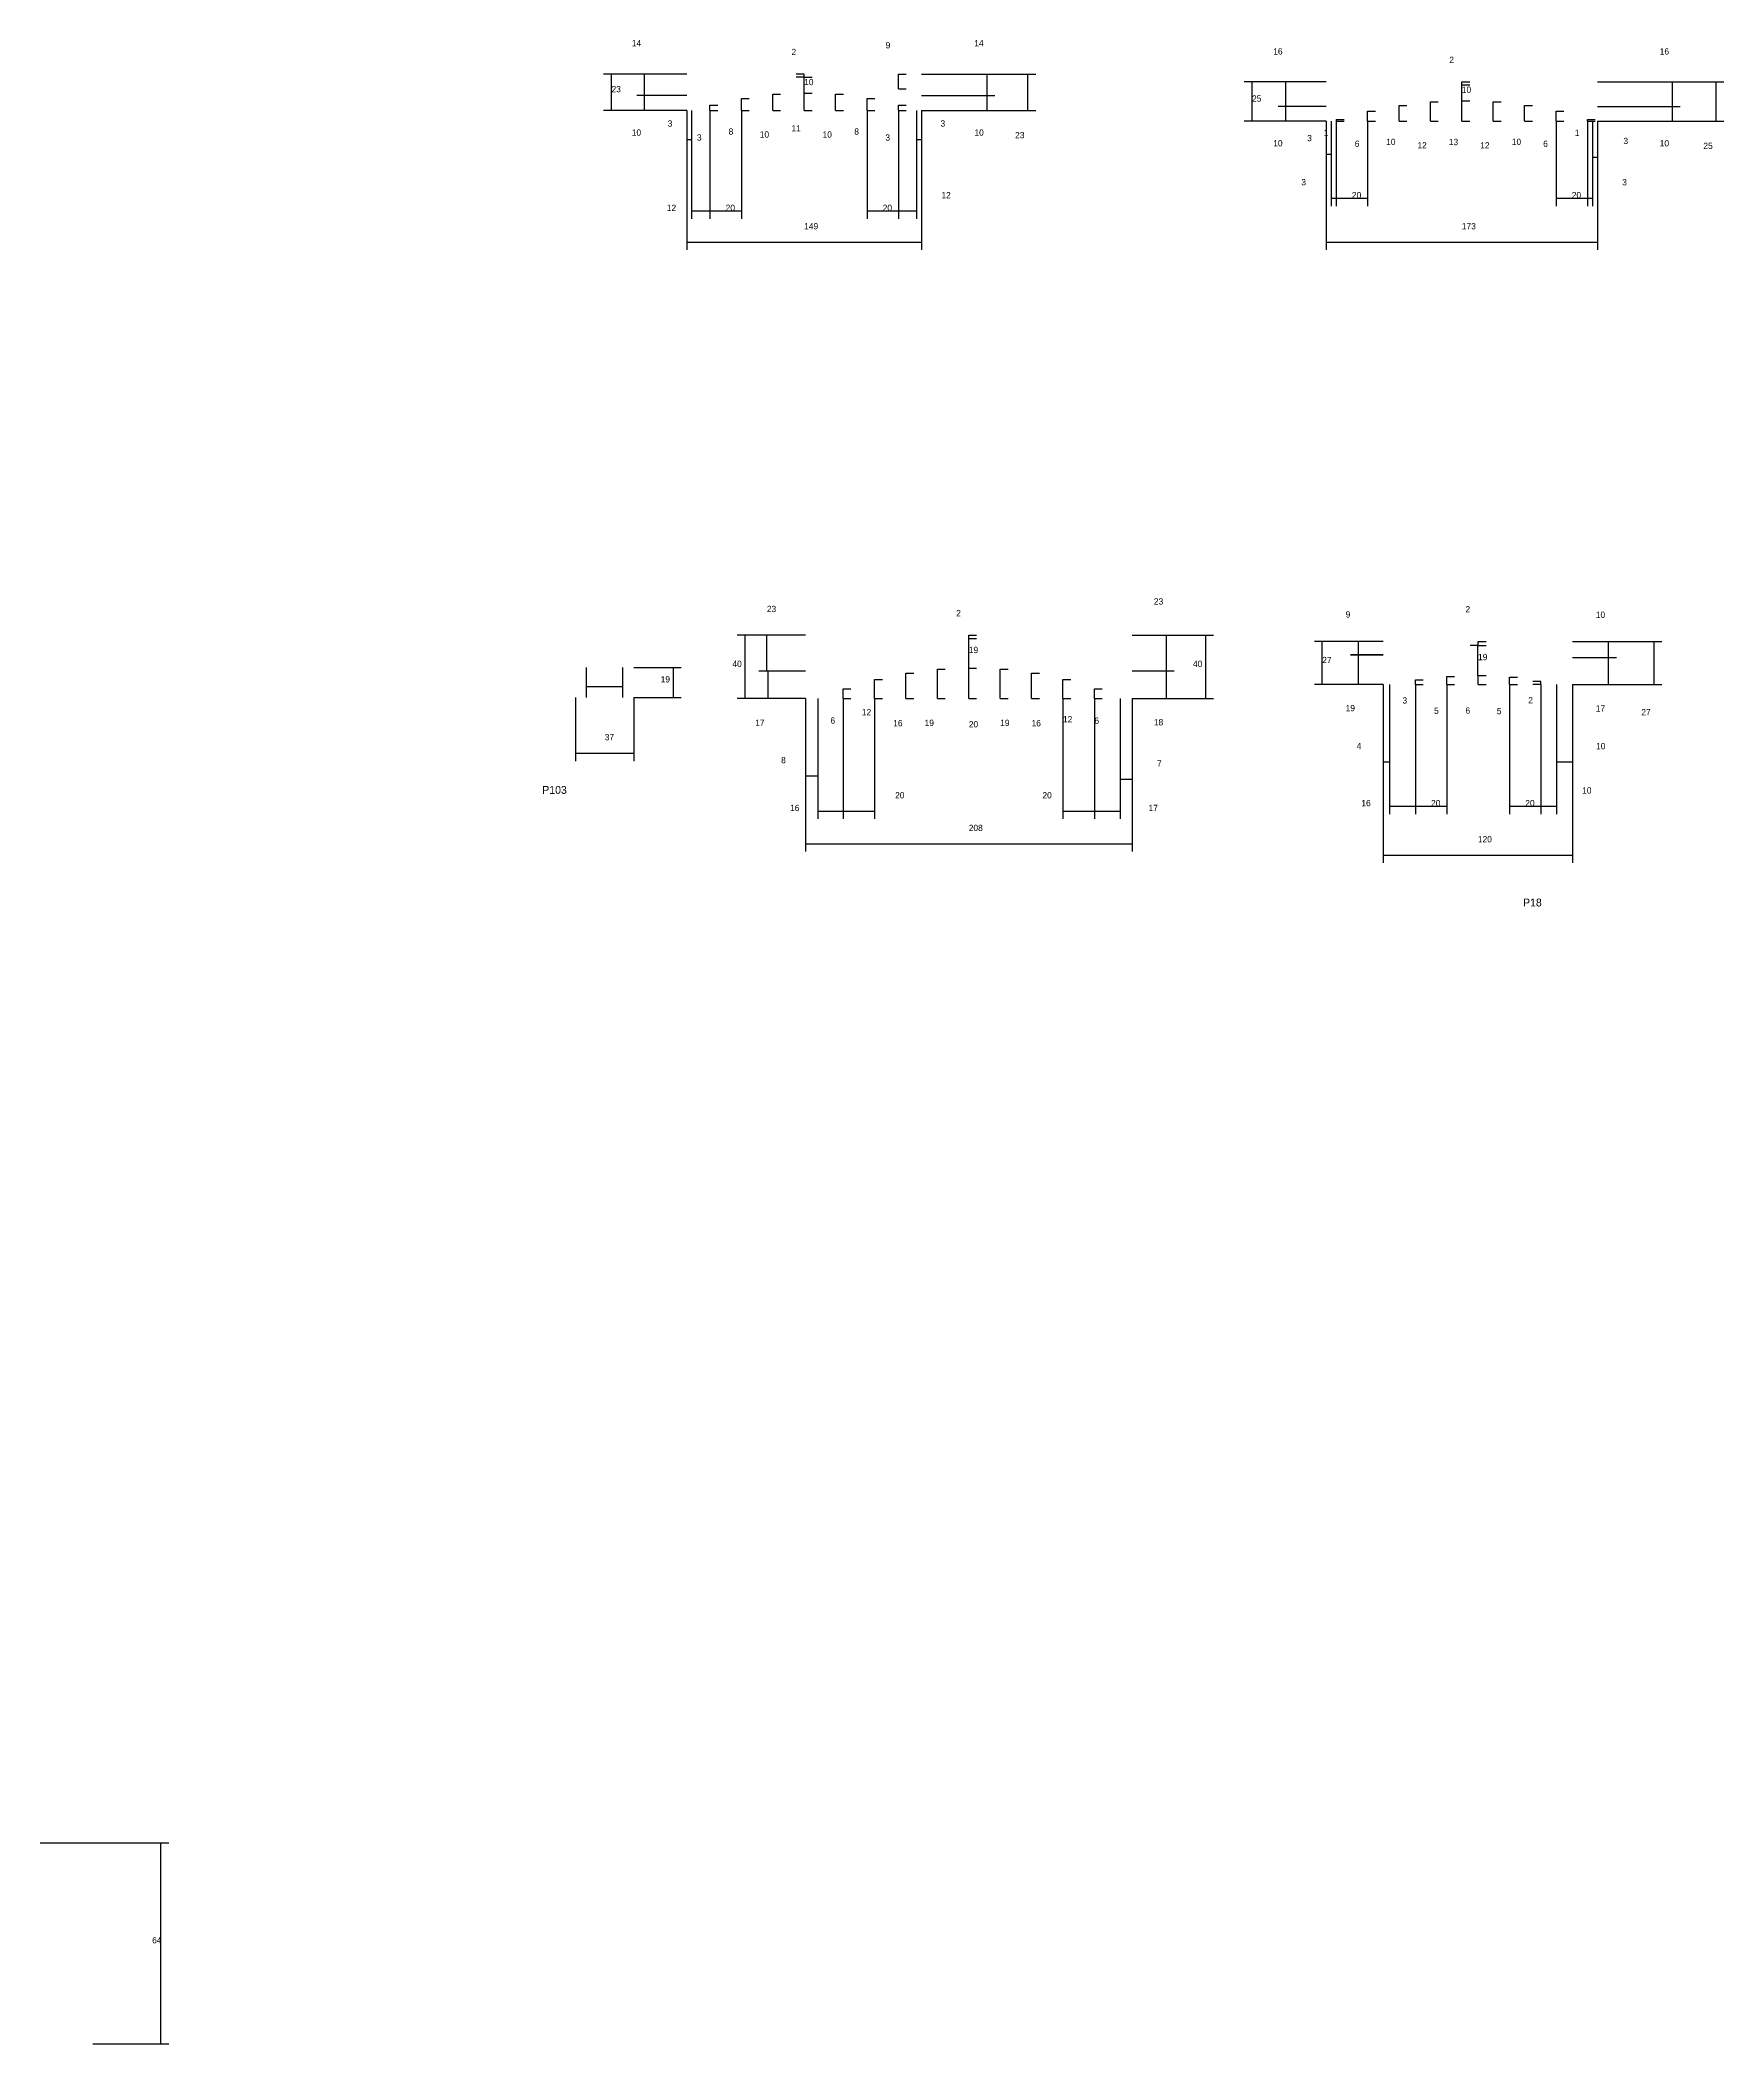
# Model space of a CAD drawing. Header units: metres. Extents: x 3007 to 5457, y 9019 to 10309.
# Drawn here: x 3007 to 4080, y 9019 to 10295 of the extents above; entities that cross this region are included whole.
import ezdxf

# ---------------------------------------------------------------- set-up
doc = ezdxf.new("R2010")
doc.units = ezdxf.units.M
for name, color, linetype in [('COTA', 4, 'Continuous'), ('NOMENCLATURA', 7, 'Continuous'), ('SARR_2.2x7', 40, 'Continuous')]:
    doc.layers.add(name, color=color, linetype=linetype)

msp = doc.modelspace()

# ---------------------------------------------------------------- linework, layer by layer
at = {"layer": 'COTA'}
for p, q in [((3419.2, 10273.3), (3366.2, 10273.3)), ((3371.2, 10250.2), (3371.2, 10273.3)), ((3419.2, 10273.3), (3387.3, 10273.3)), ((3392.3, 10259.7), (3392.3, 10273.3)), ((3493.9, 10273.3), (3488.8, 10273.3)), ((3493.9, 10271.3), (3488.8, 10271.3)), ((3493.8, 10271.3), (3493.8, 10273.3)), ((3493.9, 10261.3), (3493.9, 10271.3)), ((3493.9, 10271.3), (3498.9, 10271.3)), ((3553.9, 10263.9), (3553.9, 10273.3)), ((3553.9, 10273.3), (3558.9, 10273.3)), ((3568.5, 10273.3), (3615.4, 10273.3)), ((3568.5, 10273.3), (3641.4, 10273.3)), ((3610.4, 10259.7), (3610.4, 10273.3)), ((3636.4, 10250.2), (3636.4, 10273.3)), ((3419.2, 10259.7), (3387.3, 10259.7)), ((3419.2, 10259.7), (3387.3, 10259.7)), ((3392.3, 10250.2), (3392.3, 10259.7)), ((3453.9, 10250.2), (3453.9, 10257.9)), ((3453.9, 10257.9), (3458.9, 10257.9)), ((3473.9, 10250.2), (3473.9, 10260.5)), ((3473.9, 10260.5), (3478.9, 10260.5)), ((3493.9, 10250.2), (3493.9, 10261.3)), ((3493.9, 10261.3), (3498.9, 10261.3)), ((3493.9, 10261.3), (3498.9, 10261.3)), ((3513.9, 10250.2), (3513.9, 10260.5)), ((3513.9, 10260.5), (3518.9, 10260.5)), ((3533.9, 10250.2), (3533.9, 10257.9)), ((3533.9, 10257.9), (3538.9, 10257.9)), ((3553.9, 10263.9), (3558.9, 10263.9)), ((3568.5, 10259.7), (3615.4, 10259.7)), ((3568.5, 10259.7), (3615.4, 10259.7)), ((3610.4, 10250.2), (3610.4, 10259.7)), ((3826.3, 10268.4), (3774.1, 10268.4)), ((3779.1, 10243.3), (3779.1, 10268.4)), ((3826.3, 10268.4), (3795.7, 10268.4)), ((3800.7, 10252.8), (3800.7, 10268.4)), ((3912.7, 10266.4), (3912.7, 10268.4)), ((3912.7, 10268.4), (3917.7, 10268.4)), ((3912.7, 10256.4), (3912.7, 10266.4)), ((3912.7, 10266.4), (3917.7, 10266.4)), ((3912.7, 10266.4), (3917.7, 10266.4)), ((3999, 10268.4), (4051.8, 10268.4)), ((3999, 10268.4), (4079.6, 10268.4)), ((4046.8, 10252.8), (4046.8, 10268.4)), ((4074.6, 10243.3), (4074.6, 10268.4)), ((3419.2, 10250.2), (3366.2, 10250.2)), ((3419.2, 10250.2), (3387.3, 10250.2)), ((3419.2, 10250.2), (3419.2, 10161.4)), ((3419.2, 10250.2), (3419.2, 10226.7)), ((3422.2, 10250.2), (3422.2, 10226.7)), ((3422.2, 10250.2), (3422.2, 10181.2)), ((3433.9, 10250.2), (3433.9, 10253.6)), ((3433.9, 10253.6), (3438.9, 10253.6)), ((3433.9, 10250.2), (3433.9, 10181.2)), ((3433.9, 10250.2), (3433.9, 10181.2)), ((3433.9, 10250.2), (3438.9, 10250.2)), ((3453.9, 10250.2), (3453.9, 10181.2)), ((3453.9, 10250.2), (3458.9, 10250.2)), ((3473.9, 10250.2), (3478.9, 10250.2)), ((3493.9, 10250.2), (3498.9, 10250.2)), ((3513.9, 10250.2), (3518.9, 10250.2)), ((3533.9, 10250.2), (3533.9, 10181.2)), ((3533.9, 10250.2), (3538.9, 10250.2)), ((3553.9, 10250.2), (3553.9, 10253.6)), ((3553.9, 10253.6), (3558.9, 10253.6)), ((3553.9, 10250.2), (3553.9, 10181.2)), ((3553.9, 10250.2), (3553.9, 10181.2)), ((3553.9, 10250.2), (3558.9, 10250.2)), ((3565.5, 10250.2), (3565.5, 10226.7)), ((3565.5, 10250.2), (3565.5, 10181.2)), ((3568.5, 10250.2), (3568.5, 10161.4)), ((3568.5, 10250.2), (3568.5, 10226.7)), ((3568.5, 10250.2), (3615.4, 10250.2)), ((3568.5, 10250.2), (3641.4, 10250.2)), ((3826.3, 10252.8), (3795.7, 10252.8)), ((3826.3, 10252.8), (3795.7, 10252.8)), ((3800.7, 10243.3), (3800.7, 10252.8)), ((3852.7, 10243.3), (3852.7, 10249.7)), ((3852.7, 10249.7), (3857.7, 10249.7)), ((3872.7, 10243.3), (3872.7, 10253.4)), ((3872.7, 10253.4), (3877.7, 10253.4)), ((3892.7, 10243.3), (3892.7, 10255.6)), ((3892.7, 10255.6), (3897.7, 10255.6)), ((3912.7, 10243.3), (3912.7, 10256.4)), ((3912.7, 10256.4), (3917.7, 10256.4)), ((3912.7, 10256.4), (3917.7, 10256.4)), ((3932.7, 10243.3), (3932.7, 10255.6)), ((3932.7, 10255.6), (3937.7, 10255.6)), ((3952.7, 10243.3), (3952.7, 10253.4)), ((3952.7, 10253.4), (3957.7, 10253.4)), ((3972.7, 10243.3), (3972.7, 10249.7)), ((3972.7, 10249.7), (3977.7, 10249.7)), ((3999, 10252.8), (4051.8, 10252.8)), ((3999, 10252.8), (4051.8, 10252.8)), ((4046.8, 10243.3), (4046.8, 10252.8)), ((3826.3, 10243.3), (3774.1, 10243.3)), ((3826.3, 10243.3), (3795.7, 10243.3)), ((3826.3, 10243.3), (3826.3, 10161.4)), ((3826.3, 10243.3), (3826.3, 10217.4)), ((3829.4, 10243.3), (3829.4, 10217.4)), ((3829.4, 10243.3), (3829.4, 10189.3)), ((3832.7, 10244.4), (3837.8, 10244.4)), ((3832.7, 10243.3), (3832.7, 10189.3)), ((3832.7, 10243.3), (3832.7, 10189.3)), ((3832.7, 10243.3), (3837.8, 10243.3)), ((3832.8, 10243.3), (3832.8, 10244.4)), ((3852.7, 10243.3), (3852.7, 10189.3)), ((3852.7, 10243.3), (3857.7, 10243.3)), ((3872.7, 10243.3), (3877.7, 10243.3)), ((3892.7, 10243.3), (3897.7, 10243.3)), ((3912.7, 10243.3), (3917.7, 10243.3)), ((3932.7, 10243.3), (3937.7, 10243.3)), ((3952.7, 10243.3), (3957.7, 10243.3)), ((3972.7, 10243.3), (3972.7, 10189.3)), ((3972.7, 10243.3), (3977.7, 10243.3)), ((3992.7, 10243.3), (3992.7, 10244.4)), ((3992.7, 10244.4), (3997.7, 10244.4)), ((3992.7, 10243.3), (3992.7, 10189.3)), ((3992.7, 10243.3), (3992.7, 10189.3)), ((3992.7, 10243.3), (3997.7, 10243.3)), ((3995.9, 10243.3), (3995.9, 10215.5)), ((3995.9, 10243.3), (3995.9, 10189.3)), ((3999, 10243.3), (3999, 10161.4)), ((3999, 10243.3), (3999, 10215.5)), ((3999, 10243.3), (4051.8, 10243.3)), ((3999, 10243.3), (4079.6, 10243.3)), ((3419.2, 10231.7), (3422.2, 10231.7)), ((3565.5, 10231.7), (3568.5, 10231.7)), ((3826.3, 10222.4), (3829.4, 10222.4)), ((3995.9, 10220.5), (3999, 10220.5)), ((3829.4, 10194.3), (3832.7, 10194.3)), ((3832.7, 10194.3), (3852.7, 10194.3)), ((3972.7, 10194.3), (3992.7, 10194.3)), ((3992.7, 10194.3), (3995.9, 10194.3)), ((3422.2, 10186.2), (3433.9, 10186.2)), ((3433.9, 10186.2), (3453.9, 10186.2)), ((3533.9, 10186.2), (3553.9, 10186.2)), ((3553.9, 10186.2), (3565.5, 10186.2)), ((3419.2, 10166.4), (3568.5, 10166.4)), ((3826.3, 10166.4), (3999, 10166.4)), ((3494.7, 9916.1), (3451.3, 9916.1)), ((3456.3, 9875.7), (3456.3, 9916.1)), ((3494.7, 9916.1), (3465.1, 9916.1)), ((3470.1, 9893.1), (3470.1, 9916.1)), ((3598.7, 9914.1), (3598.7, 9916.1)), ((3598.7, 9916.1), (3603.7, 9916.1)), ((3598.7, 9895.2), (3598.7, 9914.1)), ((3598.7, 9914.1), (3603.7, 9914.1)), ((3598.7, 9914.1), (3603.7, 9914.1)), ((3702.7, 9916.1), (3729.6, 9916.1)), ((3702.7, 9916.1), (3754.6, 9916.1)), ((3724.6, 9893.4), (3724.6, 9916.1)), ((3749.6, 9875.7), (3749.6, 9916.1)), ((3862.6, 9912), (3818.8, 9912)), ((3823.8, 9884.7), (3823.8, 9912)), ((3862.6, 9912), (3841.8, 9912)), ((3862.6, 9903.5), (3841.8, 9903.5)), ((3862.6, 9903.3), (3841.8, 9903.3)), ((3846.8, 9903.3), (3846.8, 9912)), ((3846.8, 9884.7), (3846.8, 9903.5)), ((3923.1, 9909.5), (3917.9, 9909.5)), ((3922.9, 9890.5), (3922.9, 9909.5)), ((3923, 9912), (3928.1, 9912)), ((3923.1, 9909.5), (3923.1, 9912)), ((3923.1, 9909.5), (3928.1, 9909.5)), ((3983.1, 9912), (4011.1, 9912)), ((3983.1, 9912), (4040.1, 9912)), ((3983.1, 9901.9), (4011.1, 9901.9)), ((3983.1, 9901.9), (4011.1, 9901.9)), ((4006.1, 9901.9), (4006.1, 9912)), ((4006.1, 9884.7), (4006.1, 9901.9)), ((4035.1, 9884.7), (4035.1, 9912)), ((3385.4, 9895.5), (3415.6, 9895.5)), ((3410.6, 9876.5), (3410.6, 9895.5)), ((3494.7, 9893.1), (3465.1, 9893.1)), ((3494.7, 9893.1), (3466, 9893.1)), ((3471, 9875.7), (3471, 9893.1)), ((3538.7, 9875.7), (3538.7, 9887.8)), ((3538.7, 9887.8), (3543.7, 9887.8)), ((3558.7, 9875.7), (3558.7, 9891.9)), ((3558.7, 9891.9), (3563.7, 9891.9)), ((3578.7, 9875.7), (3578.7, 9894.4)), ((3578.7, 9894.4), (3583.7, 9894.4)), ((3598.7, 9875.7), (3598.7, 9895.2)), ((3598.7, 9895.2), (3603.7, 9895.2)), ((3598.7, 9895.2), (3603.7, 9895.2)), ((3618.7, 9875.7), (3618.7, 9894.4)), ((3618.7, 9894.4), (3623.7, 9894.4)), ((3638.7, 9875.7), (3638.7, 9892)), ((3638.7, 9892), (3643.7, 9892)), ((3658.7, 9875.7), (3658.7, 9887.9)), ((3658.7, 9887.9), (3663.7, 9887.9)), ((3702.7, 9893.4), (3729.6, 9893.4)), ((3702.7, 9893.4), (3729.6, 9893.4)), ((3724.6, 9875.7), (3724.6, 9893.4)), ((3883.1, 9884.7), (3883.1, 9887.7)), ((3883.1, 9887.7), (3888.1, 9887.7)), ((3903.1, 9884.7), (3903.1, 9889.9)), ((3903.1, 9889.9), (3908.1, 9889.9)), ((3922.9, 9890.5), (3927.9, 9890.5)), ((3923.1, 9884.7), (3923.1, 9890.5)), ((3923.1, 9890.5), (3928.1, 9890.5)), ((3943.1, 9884.7), (3943.1, 9889.4)), ((3943.1, 9889.4), (3948.1, 9889.4)), ((3348.3, 9876.5), (3348.3, 9836)), ((3385.4, 9876.5), (3385.4, 9836)), ((3385.4, 9876.5), (3415.6, 9876.5)), ((3494.7, 9875.7), (3451.3, 9875.7)), ((3494.7, 9875.7), (3466, 9875.7)), ((3494.7, 9875.7), (3494.7, 9778.3)), ((3494.7, 9875.7), (3494.7, 9821.5)), ((3502.5, 9875.7), (3502.5, 9821.5)), ((3502.5, 9875.7), (3502.5, 9799.1)), ((3518.7, 9875.7), (3518.7, 9881.9)), ((3518.7, 9881.9), (3523.7, 9881.9)), ((3518.7, 9875.7), (3518.7, 9799.1)), ((3518.7, 9875.7), (3518.7, 9799.1)), ((3518.7, 9875.7), (3523.7, 9875.7)), ((3538.7, 9875.7), (3538.7, 9799.1)), ((3538.7, 9875.7), (3543.7, 9875.7)), ((3558.7, 9875.7), (3563.7, 9875.7)), ((3578.7, 9875.7), (3583.7, 9875.7)), ((3598.7, 9875.7), (3603.7, 9875.7)), ((3618.7, 9875.7), (3623.7, 9875.7)), ((3638.7, 9875.7), (3643.7, 9875.7)), ((3658.7, 9875.7), (3658.7, 9799.1)), ((3658.7, 9875.7), (3663.7, 9875.7)), ((3678.7, 9875.7), (3678.7, 9882)), ((3678.7, 9882), (3683.7, 9882)), ((3678.7, 9875.7), (3678.7, 9799.1)), ((3678.7, 9875.7), (3678.7, 9799.1)), ((3678.7, 9875.7), (3683.7, 9875.7)), ((3695.2, 9875.7), (3695.2, 9819.4)), ((3695.2, 9875.7), (3695.2, 9799.1)), ((3702.7, 9875.7), (3702.7, 9778.3)), ((3702.7, 9875.7), (3702.7, 9819.4)), ((3702.7, 9875.7), (3729.6, 9875.7)), ((3702.7, 9875.7), (3754.6, 9875.7)), ((3862.6, 9884.7), (3818.8, 9884.7)), ((3862.6, 9884.7), (3841.8, 9884.7)), ((3862.6, 9884.7), (3862.6, 9771.1)), ((3862.6, 9884.7), (3862.6, 9830.4)), ((3866.7, 9884.7), (3866.7, 9830.4)), ((3866.7, 9884.7), (3866.7, 9802.2)), ((3883.1, 9884.7), (3883.1, 9802.2)), ((3883.1, 9884.7), (3883.1, 9802.2)), ((3883.1, 9884.7), (3888.1, 9884.7)), ((3903.1, 9884.7), (3903.1, 9802.2)), ((3903.1, 9884.7), (3908.1, 9884.7)), ((3923.1, 9884.7), (3928.1, 9884.7)), ((3943.1, 9884.7), (3943.1, 9802.2)), ((3943.1, 9884.7), (3948.1, 9884.7)), ((3963.1, 9886.7), (3958, 9886.7)), ((3963.1, 9884.7), (3958, 9884.7)), ((3963, 9884.7), (3963, 9886.7)), ((3963.1, 9884.7), (3963.1, 9802.2)), ((3963.1, 9884.7), (3963.1, 9802.2)), ((3973, 9884.7), (3973, 9830.4)), ((3973, 9884.7), (3973, 9802.2)), ((3983.1, 9884.7), (3983.1, 9771.1)), ((3983.1, 9884.7), (3983.1, 9830.4)), ((3983.1, 9884.7), (4011.1, 9884.7)), ((3983.1, 9884.7), (4040.1, 9884.7)), ((3348.3, 9841), (3385.4, 9841)), ((3494.7, 9826.5), (3502.5, 9826.5)), ((3695.2, 9824.4), (3702.7, 9824.4)), ((3862.6, 9835.4), (3866.7, 9835.4)), ((3973, 9835.4), (3983.1, 9835.4)), ((3502.5, 9804.1), (3518.7, 9804.1)), ((3518.7, 9804.1), (3538.7, 9804.1)), ((3658.7, 9804.1), (3678.7, 9804.1)), ((3678.7, 9804.1), (3695.2, 9804.1)), ((3866.7, 9807.2), (3883.1, 9807.2)), ((3883.1, 9807.2), (3903.1, 9807.2)), ((3943.1, 9807.2), (3963.1, 9807.2)), ((3963.1, 9807.2), (3973, 9807.2)), ((3494.7, 9783.3), (3702.7, 9783.3)), ((3862.6, 9776.1), (3983.1, 9776.1)), ((3007.3, 9147.2), (3089.2, 9147.2)), ((3084.2, 9019.2), (3084.2, 9147.2)), ((3040.9, 9019.2), (3089.2, 9019.2))]:
    msp.add_line(p, q, dxfattribs=at)
at = {"layer": 'SARR_2.2x7'}
for p, q in [((3355.3, 9876.5), (3355.3, 9895.5)), ((3378.4, 9876.5), (3378.4, 9895.5)), ((3355.3, 9883.5), (3378.4, 9883.5))]:
    msp.add_line(p, q, dxfattribs=at)

# ---------------------------------------------------------------- texts
at = {"layer": 'COTA'}
for s, p in [('14', (3384.1, 10291)), ('2', (3485.8, 10285.4)), ('9', (3545.8, 10289.7)), ('14', (3602.2, 10291)), ('16', (3792.6, 10285.8)), ('2', (3904.7, 10280.4)), ('16', (4038.7, 10285.8)), ('10', (3493.9, 10266.3)), ('23', (3371.2, 10261.8)), ('25', (3779.1, 10255.8)), ('10', (3912.7, 10261.4)), ('10', (3384.1, 10234.1)), ('3', (3407, 10239.9)), ('3', (3425.6, 10231)), ('8', (3445.8, 10234.8)), ('10', (3465.6, 10232.9)), ('11', (3485.8, 10236.8)), ('10', (3505.6, 10232.9)), ('8', (3525.8, 10234.8)), ('3', (3545.6, 10231)), ('3', (3580.7, 10239.9)), ('10', (3602.3, 10234.1)), ('23', (3628.2, 10232.5)), ('3', (3814.2, 10230.6)), ('1', (3824.7, 10234)), ('10', (3864.5, 10228.2)), ('13', (3904.4, 10228.1)), ('10', (3944.5, 10228.2)), ('1', (3984.6, 10234)), ('3', (4015.6, 10228.8)), ('10', (3792.6, 10227.3)), ('6', (3844.5, 10227)), ('12', (3884.4, 10226)), ('12', (3924.4, 10226)), ('6', (3964.5, 10227)), ('10', (4038.7, 10227.3)), ('25', (4066.5, 10225.7)), ('3', (3810.5, 10202.5)), ('3', (4014.8, 10202.5)), ('12', (3581.3, 10194.3)), ('20', (3842.7, 10194.3)), ('20', (3982.7, 10194.3)), ('12', (3406.4, 10186.2)), ('20', (3443.9, 10186.2)), ('20', (3543.9, 10186.2)), ('149', (3493.9, 10174.5)), ('173', (3912.7, 10174.5)), ('23', (3716.6, 9935.6)), ('23', (3470.1, 9930.8)), ('2', (3590.7, 9928.2)), ('9', (3838.7, 9927.3)), ('2', (3915, 9930.6)), ('10', (3998, 9927.1)), ('19', (3598.7, 9904.7)), ('27', (3823.8, 9898.3)), ('19', (3923, 9900.2)), ('19', (3402.5, 9886)), ('40', (3448.2, 9895.9)), ('40', (3741.5, 9895.9)), ('3', (3874.9, 9872.6)), ('2', (3955, 9872.7)), ('17', (3462.7, 9858.4)), ('6', (3510.6, 9859.8)), ('12', (3530.6, 9865.1)), ('16', (3550.6, 9858.1)), ('19', (3570.6, 9858.3)), ('19', (3618.7, 9858.3)), ('16', (3638.7, 9858.1)), ('12', (3658.7, 9860.6)), ('6', (3678.7, 9859.7)), ('18', (3716.6, 9858.7)), ('19', (3838.7, 9867.7)), ('5', (3895, 9866)), ('6', (3915, 9866.1)), ('5', (3935, 9865.8)), ('17', (3998, 9867.5)), ('27', (4027, 9865.1)), ('37', (3366.9, 9849.2)), ('20', (3598.7, 9857.4)), ('8', (3479.2, 9834.6)), ('7', (3718.6, 9832.5)), ('4', (3845.7, 9843.5)), ('10', (3998.2, 9843.5)), ('20', (3551.8, 9812.2)), ('20', (3645.6, 9812.2)), ('16', (3848.7, 9807.2)), ('20', (3893.1, 9807.2)), ('20', (3953.1, 9807.2)), ('10', (3989.3, 9815.3)), ('16', (3484.9, 9804.1)), ('17', (3713.2, 9804.1)), ('208', (3598.7, 9791.4)), ('120', (3922.9, 9784.2)), ('64', (3078.7, 9083.2))]:
    msp.add_text(s, height=4, dxfattribs=at).set_placement(p)
at = {"layer": 'NOMENCLATURA'}
for s, p in [('P103', (3327.1, 9815.1)), ('P18', (3951.7, 9743.4))]:
    msp.add_text(s, height=5, dxfattribs=at).set_placement(p)

doc.saveas('drawing.dxf')
